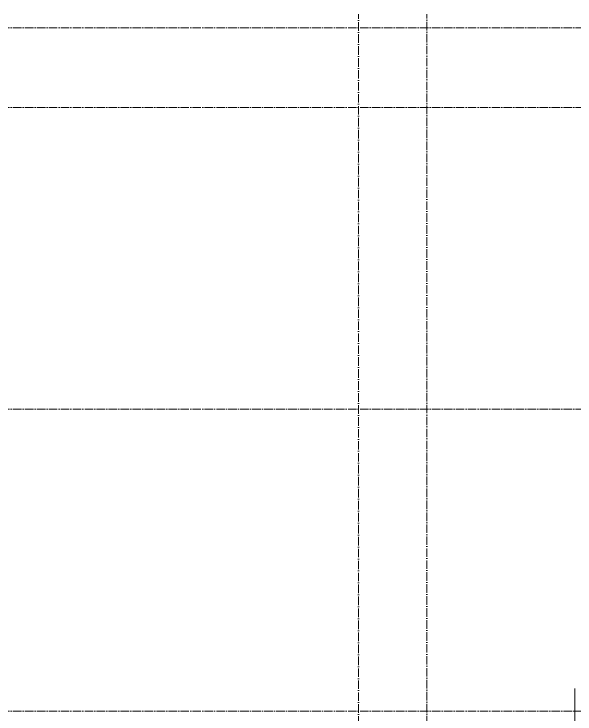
# Model space of a CAD drawing. Header units: millimetres. Extents: x -7075 to 54747, y -13937 to 93540.
# Drawn here: x 11854 to 21700, y 81250 to 93540 of the extents above; entities that cross this region are included whole.
import ezdxf

# ---------------------------------------------------------------- set-up
doc = ezdxf.new("R2010")
doc.units = ezdxf.units.MM
doc.linetypes.add('Grid Line', pattern=[4.2, 3, -0.6, 0, -0.6])
doc.layers.add('NET-THAY', color=2, linetype='Continuous', lineweight=9)
doc.layers.add('TRUC', color=225, linetype='Continuous', lineweight=5)

msp = doc.modelspace()

# ---------------------------------------------------------------- linework, layer by layer
at = {"layer": 'NET-THAY'}
msp.add_line((21699.9, 81700), (21699.9, 21700), dxfattribs=at)
at = {"layer": 'TRUC', "linetype": 'Grid Line', "ltscale": 50}
for p, q in [((17899.9, -10333.7), (17899.9, 93540.4)), ((19099.9, -10536.9), (19099.9, 93540.4)), ((-7075.1, 93300), (49883.7, 93300)), ((-7075.1, 91900), (51521, 91900)), ((-7075.1, 86600), (51521, 86600)), ((-7075.1, 81300), (51521, 81300))]:
    msp.add_line(p, q, dxfattribs=at)

doc.saveas('drawing.dxf')
